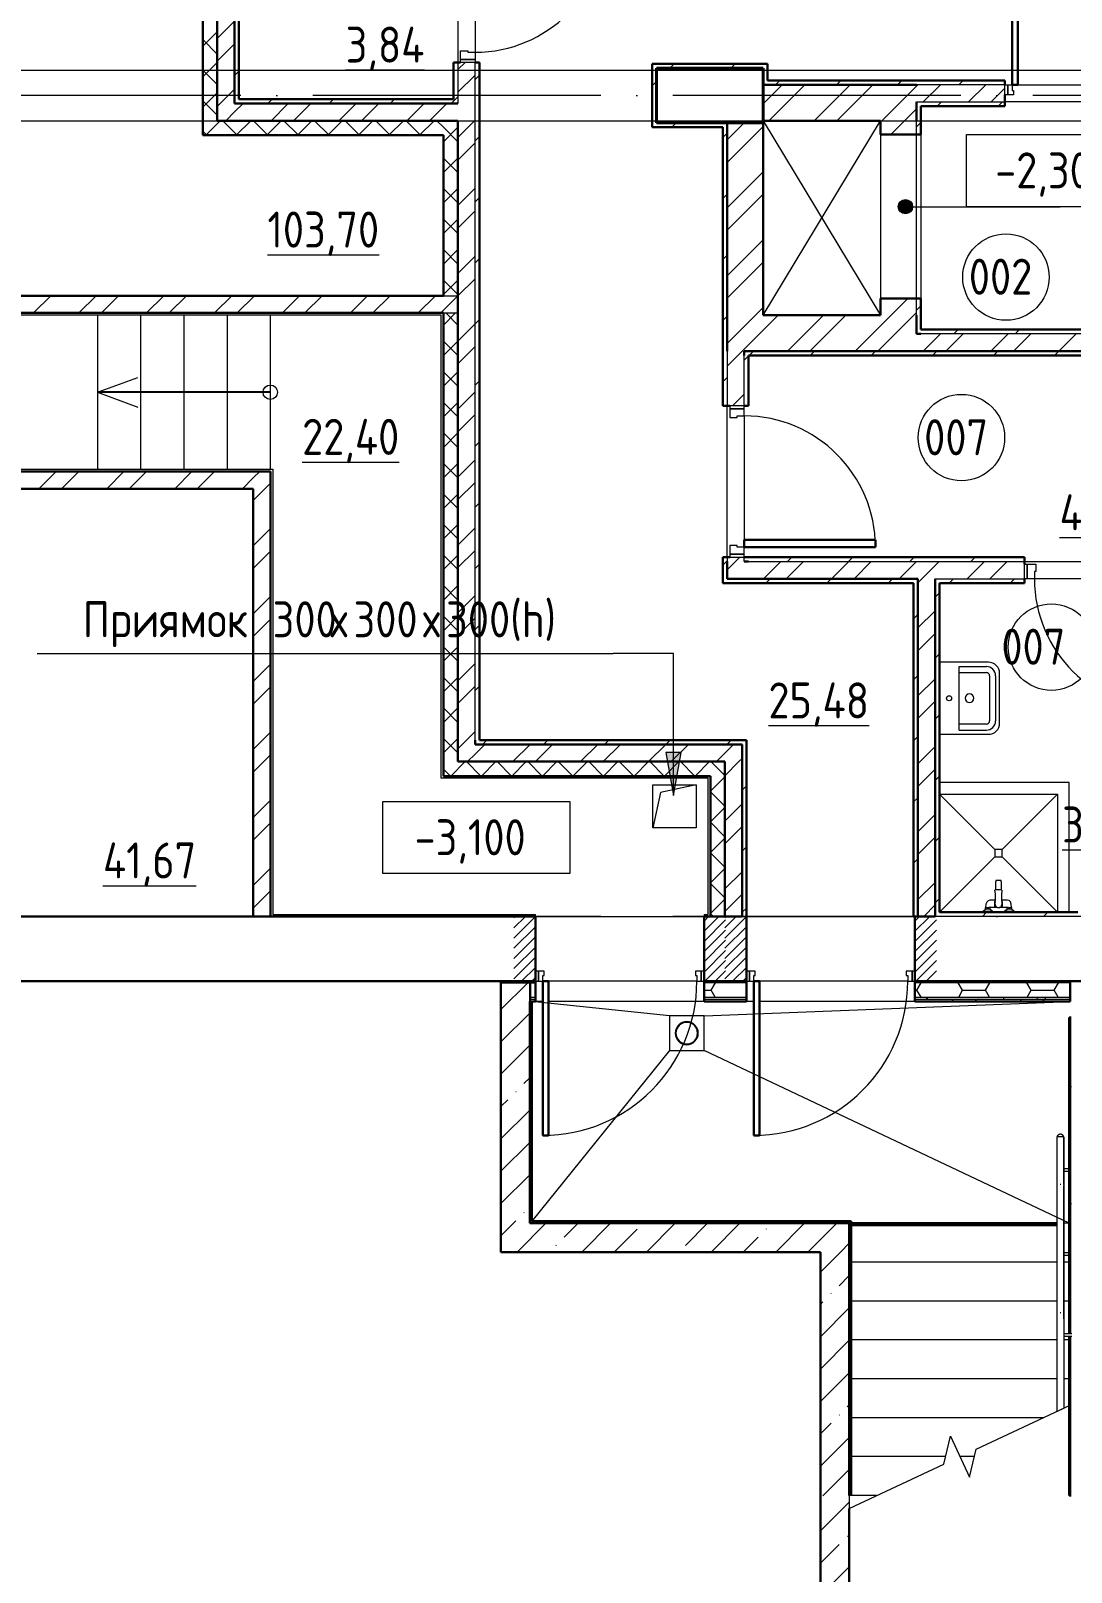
# Model space of a CAD drawing. Header units: millimetres. Extents: x -695119 to 412940, y -249585 to 622758.
# Drawn here: x -113608 to -106383, y 92235 to 102936 of the extents above; entities that cross this region are included whole.
import ezdxf

# ---------------------------------------------------------------- set-up
doc = ezdxf.new("R2010")
doc.units = ezdxf.units.MM
for name, pattern in [('ADSK_Линия сетки', [25, 20, -2.5, 0, -2.5]), ('ADSK_Сверху', [450, 300, -150]), ('ADSK_Штриховая_ш2 п1_5', [4.5, 3, -1.5]), ('Сверху', [3.96875, 2.38125, -1.5875])]:
    doc.linetypes.add(name, pattern=pattern)
for name, color, linetype, lineweight in [('Аннотация', 252, 'Continuous', 18), ('Двери', 8, 'Continuous', 9), ('Лестницы', 8, 'Continuous', 9), ('Линии', 7, 'Continuous', 9), ('Марки помещений', 8, 'Continuous', 20), ('Несущие колонны', 252, 'Continuous', 18), ('Обобщенные модели', 8, 'Continuous', 18), ('Ограждение', 8, 'Continuous', 9), ('Оси', 252, 'Continuous', 9), ('Отметки', 252, 'Continuous', 9), ('Перекрытие', 252, 'Continuous', 18), ('Сантехника', 252, 'Continuous', 18), ('Стены внутренние', 252, 'Continuous', 18), ('Стены наружные', 252, 'Continuous', 18), ('Стены штриховка', 7, 'Continuous', 9)]:
    doc.layers.add(name, color=color, linetype=linetype, lineweight=lineweight)
doc.layers.add('Узлы', color=7, linetype='Continuous')
doc.styles.add('GOST Common_2', font='', dxfattribs={"width": 0.9, "height": 250})
doc.styles.get('GOST Common_2').set_extended_font_data('GOST type B')

# ---------------------------------------------------------------- blocks, each defined once
blk = doc.blocks.new('подвал')
at = {"layer": 'Аннотация', "lineweight": 20, "true_color": 0x636466}
blk.add_hatch(color=251, dxfattribs=at).paths.add_polyline_path([(-183796, 15301), (-183743, 15601), (-183849, 15601)])
at = {"layer": 'Двери', "lineweight": 18, "true_color": 0x636466}
h = blk.add_hatch(dxfattribs=at)
h.set_pattern_fill('FP_1', color=251, angle=180, style=0, pattern_type=2)
h.set_pattern_definition([(225, (-184168.634, 14236.906), (35.3553, -35.3553), [])])
h.paths.add_polyline_path([(-183434, 14012), (-183434, 14462), (-183584, 14462), (-183584, 14012)])
h.paths.add_polyline_path([(-184904, 14012), (-184754, 14012), (-184754, 14462), (-184904, 14462)])
h = blk.add_hatch(dxfattribs=at)
h.set_pattern_fill('FP_1', color=251, angle=180, style=0, pattern_type=2)
h.set_pattern_definition([(225, (-182703.634, 14236.906), (35.3553, -35.3553), [])])
h.paths.add_polyline_path([(-181969, 14012), (-181969, 14462), (-182119, 14462), (-182119, 14012), (-181982, 14012)])
h.paths.add_polyline_path([(-183439, 14012), (-183289, 14012), (-183289, 14462), (-183439, 14462)])
at = {"layer": 'Отметки', "true_color": 0x636466}
h = blk.add_hatch(color=251, dxfattribs=at)
edge = h.paths.add_edge_path()
edge.add_arc((-182185, 19390), 50, 0, 360)
at = {"color": 251, "lineweight": 18, "true_color": 0x636466}
for p, q in [((-183939, 15077), (-183939, 15377)), ((-183939, 15377), (-183639, 15377)), ((-183885, 15322), (-183939, 15077)), ((-183639, 15377), (-183885, 15322)), ((-183639, 15377), (-183639, 15077)), ((-183639, 15077), (-183939, 15077))]:
    blk.add_line(p, q, dxfattribs=at)
at = {"layer": 'Аннотация', "color": 251, "lineweight": 20, "true_color": 0x636466}
for p, q in [((-181761, 19390), (-181761, 19890)), ((-181761, 19890), (-180461, 19890)), ((-180461, 19390), (-181761, 19390)), ((-187796, 18102), (-187515, 18205)), ((-187796, 18102), (-187515, 17999)), ((-188215, 16289), (-184215, 16289)), ((-183796, 16289), (-184215, 16289)), ((-183796, 15301), (-183796, 16289)), ((-183743, 15601), (-183849, 15601)), ((-183849, 15601), (-183796, 15301)), ((-183796, 15301), (-183743, 15601)), ((-185815, 14760), (-185815, 15260)), ((-185815, 15260), (-184515, 15260)), ((-184515, 15260), (-184515, 14760)), ((-184515, 14760), (-185815, 14760))]:
    blk.add_line(p, q, dxfattribs=at)
blk.add_circle((-186596, 18102), 50, dxfattribs=at)
at = {"layer": 'Двери', "color": 251, "lineweight": 30, "true_color": 0x636466}
for p, q in [((-181444, 20237), (-181444, 21307)), ((-181404, 21307), (-181404, 20237)), ((-181404, 20237), (-181444, 20237)), ((-183304, 17077), (-183304, 17027)), ((-182394, 17077), (-183304, 17077)), ((-183304, 17027), (-182394, 17027)), ((-182394, 17027), (-182394, 17077)), ((-184664, 14012), (-184704, 14012)), ((-184704, 14012), (-184704, 12942)), ((-184664, 12942), (-184664, 14012)), ((-183199, 14012), (-183239, 14012)), ((-183239, 14012), (-183239, 12942)), ((-183199, 12942), (-183199, 14012)), ((-184704, 12942), (-184664, 12942)), ((-183239, 12942), (-183199, 12942))]:
    blk.add_line(p, q, dxfattribs=at)
at = {"layer": 'Двери', "color": 251, "true_color": 0x636466}
for p, q in [((-185274, 20472), (-185224, 20472)), ((-185274, 20412), (-185274, 20472)), ((-185224, 20472), (-185224, 20462)), ((-185224, 20462), (-185174, 20462)), ((-185174, 20462), (-185174, 20412)), ((-185174, 20412), (-185274, 20412)), ((-185274, 20392), (-185274, 20412)), ((-185274, 20412), (-185174, 20412)), ((-185174, 20392), (-185274, 20392)), ((-185174, 20412), (-185174, 20392)), ((-181494, 20237), (-181474, 20237)), ((-181494, 20167), (-181494, 20237)), ((-181474, 20237), (-181444, 20237)), ((-181474, 20167), (-181474, 20237)), ((-181474, 20237), (-181474, 20167)), ((-181444, 20237), (-181444, 20197)), ((-181474, 20167), (-181494, 20167)), ((-181434, 20167), (-181474, 20167)), ((-181444, 20197), (-181434, 20197)), ((-181434, 20197), (-181434, 20167)), ((-183304, 18007), (-183404, 18007)), ((-183404, 18007), (-183404, 17987)), ((-183404, 17987), (-183404, 17927)), ((-183304, 17987), (-183404, 17987)), ((-183404, 17987), (-183304, 17987)), ((-183304, 17987), (-183304, 18007)), ((-183304, 17937), (-183304, 17987)), ((-183404, 17927), (-183354, 17927)), ((-183354, 17927), (-183354, 17937)), ((-183354, 17937), (-183304, 17937)), ((-183354, 17037), (-183404, 17037)), ((-183404, 17037), (-183404, 16977)), ((-183354, 17027), (-183354, 17037)), ((-183304, 17027), (-183354, 17027)), ((-183304, 16977), (-183304, 17027)), ((-183404, 16977), (-183304, 16977)), ((-183404, 16977), (-183404, 16957)), ((-183304, 16977), (-183404, 16977)), ((-183404, 16957), (-183304, 16957)), ((-183304, 16957), (-183304, 16977)), ((-181359, 16907), (-181339, 16907)), ((-181359, 16807), (-181359, 16907)), ((-181339, 16807), (-181359, 16807)), ((-181339, 16807), (-181339, 16907)), ((-181339, 16907), (-181279, 16907)), ((-181339, 16907), (-181339, 16807)), ((-181289, 16807), (-181339, 16807)), ((-181289, 16857), (-181289, 16807)), ((-181279, 16857), (-181289, 16857)), ((-181279, 16907), (-181279, 16857)), ((-184734, 14082), (-184754, 14082)), ((-184754, 14082), (-184754, 14012)), ((-184734, 14082), (-184734, 14012)), ((-184694, 14082), (-184734, 14082)), ((-184734, 14012), (-184734, 14082)), ((-184704, 14012), (-184704, 14052)), ((-184704, 14052), (-184694, 14052)), ((-184694, 14052), (-184694, 14082)), ((-183604, 14082), (-183644, 14082)), ((-183644, 14082), (-183644, 14052)), ((-183644, 14052), (-183634, 14052)), ((-183634, 14052), (-183634, 14012)), ((-183604, 14012), (-183604, 14082)), ((-183604, 14082), (-183604, 14012)), ((-183584, 14082), (-183604, 14082)), ((-183584, 14012), (-183584, 14082)), ((-183269, 14082), (-183289, 14082)), ((-183289, 14082), (-183289, 14012)), ((-183269, 14082), (-183269, 14012)), ((-183229, 14082), (-183269, 14082)), ((-183269, 14012), (-183269, 14082)), ((-183239, 14012), (-183239, 14052)), ((-183239, 14052), (-183229, 14052)), ((-183229, 14052), (-183229, 14082)), ((-182139, 14082), (-182179, 14082)), ((-182179, 14082), (-182179, 14052)), ((-182179, 14052), (-182169, 14052)), ((-182169, 14052), (-182169, 14012)), ((-182139, 14012), (-182139, 14082)), ((-182139, 14082), (-182139, 14012)), ((-182119, 14082), (-182139, 14082)), ((-182119, 14012), (-182119, 14082)), ((-184754, 14012), (-184734, 14012)), ((-184734, 14012), (-184704, 14012)), ((-183634, 14012), (-183604, 14012)), ((-183604, 14012), (-183584, 14012)), ((-183289, 14012), (-183269, 14012)), ((-183269, 14012), (-183239, 14012)), ((-182169, 14012), (-182139, 14012)), ((-182139, 14012), (-182119, 14012))]:
    blk.add_line(p, q, dxfattribs=at)
at = {"layer": 'Двери', "color": 251, "linetype": 'ADSK_Штриховая_ш2 п1_5', "true_color": 0x636466}
for p, q in [((-184754, 14462), (-184904, 14462)), ((-184754, 14012), (-184754, 14462)), ((-183434, 14462), (-183584, 14462)), ((-183584, 14462), (-183584, 14012)), ((-183289, 14462), (-183439, 14462)), ((-183289, 14012), (-183289, 14462)), ((-181969, 14462), (-182119, 14462)), ((-182119, 14462), (-182119, 14012)), ((-184904, 14012), (-184754, 14012)), ((-183584, 14012), (-183434, 14012)), ((-183439, 14012), (-183289, 14012)), ((-182119, 14012), (-181969, 14012))]:
    blk.add_line(p, q, dxfattribs=at)
at = {"layer": 'Двери', "color": 251, "true_color": 0x636466}
for centre, radius, start, end in [((-185174, 21372), 910, 270, 0), ((-181444, 20237), 1070, 0, 90), ((-183304, 17027), 910, 0, 90), ((-180379, 16807), 910, 180, 270), ((-184704, 14012), 1070, 270, 0), ((-183239, 14012), 1070, 270, 0)]:
    blk.add_arc(centre, radius, start, end, dxfattribs=at)
at = {"layer": 'Лестницы', "color": 251, "true_color": 0x636466}
for p, q in [((-187794, 17567), (-187794, 18637)), ((-187494, 17567), (-187494, 18637)), ((-187494, 17567), (-187494, 18637)), ((-187194, 17567), (-187194, 18637)), ((-187194, 17567), (-187194, 18637)), ((-186894, 17567), (-186894, 18637)), ((-186894, 17567), (-186894, 18637)), ((-186594, 17567), (-186594, 18637)), ((-186594, 17567), (-186594, 18637)), ((-181134, 12332), (-181137, 12332)), ((-181134, 12332), (-181137, 12332)), ((-181049, 12332), (-181084, 12332)), ((-181049, 12332), (-181084, 12332)), ((-181134, 12062), (-182561, 12062)), ((-181134, 12062), (-182561, 12062)), ((-181049, 12062), (-181084, 12062)), ((-181049, 12062), (-181084, 12062)), ((-181134, 11792), (-182561, 11792)), ((-181134, 11792), (-182561, 11792)), ((-181049, 11792), (-181084, 11792)), ((-181049, 11792), (-181084, 11792)), ((-181134, 11522), (-182561, 11522)), ((-181134, 11522), (-182561, 11522)), ((-181049, 11522), (-181084, 11522)), ((-181049, 11522), (-181084, 11522)), ((-181134, 11252), (-182561, 11252)), ((-181134, 11252), (-182561, 11252)), ((-181049, 11252), (-181084, 11252)), ((-181049, 11252), (-181084, 11252)), ((-181693, 10765), (-181036, 11071)), ((-181227, 10982), (-182561, 10982)), ((-181227, 10982), (-182561, 10982)), ((-181919, 10659), (-181872, 10854)), ((-181872, 10854), (-181740, 10570)), ((-181906, 10712), (-182561, 10712)), ((-181906, 10712), (-182561, 10712)), ((-181705, 10712), (-181806, 10712)), ((-181705, 10712), (-181806, 10712)), ((-181740, 10570), (-181693, 10765)), ((-182576, 10353), (-181919, 10659)), ((-182576, 10442), (-182576, 10353)), ((-182385, 10442), (-182576, 10442)), ((-182385, 10442), (-182576, 10442))]:
    blk.add_line(p, q, dxfattribs=at)
at = {"layer": 'Линии', "color": 251, "linetype": 'ADSK_Сверху', "ltscale": 100, "true_color": 0x636466}
for p, q in [((-200744, 20337), (-180279, 20337)), ((-200744, 19987), (-180279, 19987)), ((-183824, 13772), (-184779, 13872)), ((-183584, 13772), (-181041, 13872)), ((-183824, 13532), (-184779, 12347)), ((-181049, 12332), (-183584, 13532))]:
    blk.add_line(p, q, dxfattribs=at)
at = {"layer": 'Линии', "color": 251, "lineweight": 18, "ltscale": 100, "true_color": 0x636466}
for p, q in [((-183174, 19987), (-182359, 18637)), ((-183174, 18637), (-182359, 19987)), ((-182359, 19987), (-182359, 18637))]:
    blk.add_line(p, q, dxfattribs=at)
at = {"layer": 'Марки помещений', "color": 251, "true_color": 0x636466}
for centre in [(-181487, 18901), (-181796, 17787), (-181171, 16332)]:
    blk.add_circle(centre, 300, dxfattribs=at)
at = {"layer": 'Несущие колонны', "color": 251, "lineweight": 40, "true_color": 0x636466}
for p, q in [((-183914, 20352), (-183174, 20352)), ((-183914, 19972), (-183914, 20352)), ((-183174, 20352), (-183914, 20352)), ((-183914, 20352), (-183914, 19972)), ((-183174, 20352), (-183174, 19972)), ((-183174, 20237), (-183174, 20352)), ((-183174, 19972), (-183914, 19972)), ((-183914, 19972), (-183424, 19972)), ((-183174, 19972), (-183174, 19987))]:
    blk.add_line(p, q, dxfattribs=at)
at = {"layer": 'Несущие колонны', "color": 251, "true_color": 0x636466}
for p, q in [((-183174, 19987), (-183174, 20237)), ((-183424, 19972), (-183174, 19972))]:
    blk.add_line(p, q, dxfattribs=at)
at = {"layer": 'Обобщенные модели', "color": 251, "true_color": 0x636466}
for p, q in [((-181609, 16227), (-181949, 16227)), ((-181811, 16197), (-181623, 16197)), ((-181811, 15756), (-181811, 16197)), ((-181811, 16156), (-181623, 16156)), ((-181601, 16134), (-181601, 15820)), ((-181560, 16134), (-181560, 15820)), ((-181531, 15977), (-181531, 16149)), ((-181531, 15805), (-181531, 15977)), ((-181623, 15798), (-181811, 15798)), ((-181811, 15756), (-181623, 15756)), ((-181949, 15727), (-181609, 15727)), ((-181049, 15392), (-181949, 15392)), ((-181949, 15312), (-181129, 15312)), ((-181564, 14927), (-181949, 15312)), ((-181129, 15312), (-181514, 14927)), ((-181129, 15312), (-181129, 14492)), ((-181049, 14492), (-181049, 15392)), ((-181949, 14492), (-181564, 14877)), ((-181564, 14927), (-181564, 14877)), ((-181514, 14927), (-181564, 14927)), ((-181564, 14877), (-181514, 14877)), ((-181514, 14877), (-181514, 14927)), ((-181129, 14492), (-181514, 14877))]:
    blk.add_line(p, q, dxfattribs=at)
blk.add_circle((-181882, 15977), 17.5, dxfattribs=at)
for centre, radius, start, end in [((-181623, 16134), 63.6, 0, 90), ((-181609, 16149), 78, 0, 90), ((-181623, 16134), 22.3, 0, 90), ((-181740, 15977), 30, 90, 270), ((-181740, 15977), 30, 270, 90), ((-181623, 15820), 63.6, 270, 0), ((-181623, 15820), 22.3, 270, 0), ((-181609, 15805), 78, 270, 0)]:
    blk.add_arc(centre, radius, start, end, dxfattribs=at)
at = {"layer": 'Обобщенные модели', "color": 251, "lineweight": 9, "true_color": 0x636466}
for centre, radius, start, end in [((-181539, 14461), 186, 82.463, 97.8489), ((-181836, 14596), 277, 350.0387, 10.2731), ((-181242, 14598), 277, 170.0387, 190.2731), ((-181539, 14549), 24.9, 180.1559, 0.1559)]:
    blk.add_arc(centre, radius, start, end, dxfattribs=at)
for points in [[(-181564, 14549), (-181564, 14547), (-181564, 14545), (-181563, 14543)], [(-181515, 14543), (-181514, 14545), (-181514, 14547), (-181514, 14549)]]:
    blk.add_open_spline(points, degree=3, dxfattribs=at)
for points, knots in [([(-181563, 14541), (-181562, 14540), (-181562, 14540), (-181562, 14539), (-181561, 14538), (-181561, 14537)], [0.19772091, 0.19772091, 0.19772091, 0.19772091, 0.21428571, 0.25, 0.28571429, 0.28571429, 0.28571429, 0.28571429]), ([(-181560, 14535), (-181559, 14534), (-181559, 14534), (-181559, 14533), (-181558, 14533)], [0.36280917, 0.36280917, 0.36280917, 0.36280917, 0.39285714, 0.4175864, 0.4175864, 0.4175864, 0.4175864]), ([(-181556, 14530), (-181556, 14530), (-181555, 14530), (-181555, 14529), (-181554, 14529), (-181553, 14528), (-181553, 14528), (-181553, 14528)], [0.5266216, 0.5266216, 0.5266216, 0.5266216, 0.5357143, 0.5714286, 0.5892857, 0.6071429, 0.634202, 0.634202, 0.634202, 0.634202]), ([(-181550, 14526), (-181550, 14526), (-181549, 14526), (-181548, 14526), (-181548, 14525), (-181547, 14525), (-181547, 14525)], [0.71428571, 0.71428571, 0.71428571, 0.71428571, 0.73214286, 0.75, 0.78571429, 0.8032683, 0.8032683, 0.8032683, 0.8032683]), ([(-181545, 14524), (-181544, 14524), (-181543, 14524), (-181541, 14524), (-181540, 14524), (-181539, 14524)], [0.8571429, 0.8571429, 0.8571429, 0.8571429, 0.8928571, 0.9285714, 1, 1, 1, 1]), ([(-181539, 14524), (-181538, 14524), (-181536, 14524), (-181534, 14524), (-181534, 14524), (-181533, 14524)], [0, 0, 0, 0, 0.0714286, 0.1071429, 0.1428571, 0.1428571, 0.1428571, 0.1428571]), ([(-181531, 14525), (-181531, 14525), (-181530, 14525), (-181529, 14526), (-181528, 14526), (-181528, 14526), (-181528, 14526)], [0.1967317, 0.1967317, 0.1967317, 0.1967317, 0.21428571, 0.25, 0.26785714, 0.28571429, 0.28571429, 0.28571429, 0.28571429]), ([(-181525, 14528), (-181525, 14528), (-181525, 14528), (-181524, 14529), (-181523, 14529), (-181523, 14530), (-181522, 14530), (-181522, 14530), (-181522, 14530)], [0.365798, 0.365798, 0.365798, 0.365798, 0.3928571, 0.4107143, 0.4285714, 0.4464286, 0.4642857, 0.4733784, 0.4733784, 0.4733784, 0.4733784]), ([(-181520, 14533), (-181519, 14533), (-181519, 14534), (-181518, 14535), (-181518, 14535)], [0.57142857, 0.57142857, 0.57142857, 0.57142857, 0.60714286, 0.63719083, 0.63719083, 0.63719083, 0.63719083]), ([(-181517, 14537), (-181516, 14538), (-181516, 14539), (-181516, 14540), (-181515, 14540), (-181515, 14541)], [0.71428571, 0.71428571, 0.71428571, 0.71428571, 0.75, 0.78571429, 0.80227909, 0.80227909, 0.80227909, 0.80227909])]:
    blk.add_open_spline(points, degree=3, knots=knots, dxfattribs=at)
at = {"layer": 'Ограждение', "color": 251, "true_color": 0x636466}
for p, q in [((-181134, 12932), (-181134, 12601)), ((-181084, 12932), (-181134, 12932)), ((-181134, 12932), (-181134, 12602)), ((-181107, 12932), (-181111, 12932)), ((-181084, 12601), (-181084, 12932)), ((-181084, 12932), (-181084, 12602)), ((-181049, 12709), (-181084, 12709)), ((-181084, 12694), (-181049, 12694)), ((-181134, 12602), (-181134, 11025)), ((-181134, 12594), (-181134, 11669)), ((-181084, 12602), (-181084, 11049)), ((-181084, 11669), (-181084, 12594)), ((-181049, 12126), (-181084, 12126)), ((-181084, 12111), (-181049, 12111)), ((-181106, 11711), (-181111, 11711)), ((-181029, 11564), (-181084, 11564)), ((-181084, 11549), (-181029, 11549)), ((-181134, 11025), (-181084, 11049))]:
    blk.add_line(p, q, dxfattribs=at)
at = {"layer": 'Ограждение', "color": 251, "true_color": 0x636466, "flags": 128}
for points in [[(-181129, 12932), (-181129, 12933), (-181129, 12934), (-181129, 12934), (-181129, 12935), (-181128, 12936), (-181128, 12937), (-181128, 12937), (-181128, 12938), (-181128, 12939), (-181127, 12940), (-181127, 12940), (-181127, 12941), (-181126, 12942), (-181126, 12943), (-181125, 12943), (-181125, 12944), (-181124, 12944), (-181124, 12945), (-181123, 12946), (-181123, 12946), (-181122, 12947), (-181122, 12947), (-181121, 12948), (-181120, 12948), (-181120, 12949), (-181119, 12949), (-181118, 12950), (-181118, 12950), (-181117, 12950), (-181116, 12951), (-181115, 12951), (-181115, 12951), (-181114, 12951), (-181113, 12951), (-181112, 12952), (-181111, 12952), (-181111, 12952), (-181110, 12952), (-181109, 12952), (-181109, 12952)], [(-181109, 12952), (-181108, 12952), (-181107, 12952), (-181106, 12952), (-181106, 12952), (-181105, 12952), (-181104, 12951), (-181103, 12951), (-181103, 12951), (-181102, 12951), (-181101, 12950), (-181100, 12950), (-181100, 12950), (-181099, 12949), (-181098, 12949), (-181098, 12948), (-181097, 12948), (-181096, 12947), (-181096, 12947), (-181095, 12946), (-181095, 12946), (-181094, 12945), (-181093, 12945), (-181093, 12944), (-181092, 12943), (-181092, 12943), (-181092, 12942), (-181091, 12941), (-181091, 12941), (-181091, 12940), (-181090, 12939), (-181090, 12938), (-181090, 12938), (-181090, 12937), (-181089, 12936), (-181089, 12935), (-181089, 12935), (-181089, 12934), (-181089, 12933), (-181089, 12932), (-181089, 12932)]]:
    blk.add_lwpolyline(points, dxfattribs=at)
at = {"layer": 'Ограждение', "color": 251, "true_color": 0x636466}
blk.add_open_spline([(-181107, 12602), (-181108, 12602), (-181109, 12602), (-181110, 12602), (-181111, 12602)], degree=3, dxfattribs=at)
at = {"layer": 'Оси', "color": 251, "linetype": 'ADSK_Линия сетки', "ltscale": 100, "true_color": 0x636466}
for p, q in [((-174301, 20162), (-244444, 20162)), ((-174301, 14462), (-244444, 14462))]:
    blk.add_line(p, q, dxfattribs=at)
at = {"layer": 'Отметки', "color": 251, "lineweight": 20, "true_color": 0x636466}
blk.add_line((-182185, 19390), (-181111, 19390), dxfattribs=at)
at = {"layer": 'Отметки', "color": 251, "true_color": 0x636466}
blk.add_circle((-182185, 19390), 50, dxfattribs=at)
at = {"layer": 'Перекрытие', "color": 251, "true_color": 0x636466}
for p, q in [((-185294, 21442), (-185294, 20392)), ((-185174, 21322), (-185174, 20462)), ((-187794, 17567), (-187794, 18637)), ((-183304, 17937), (-183304, 17077)), ((-181359, 16927), (-180309, 16927)), ((-180429, 16807), (-181289, 16807)), ((-184754, 14462), (-183584, 14462)), ((-183289, 14462), (-182129, 14462)), ((-183824, 13772), (-183824, 13532)), ((-183584, 13772), (-183824, 13772)), ((-183584, 13532), (-183584, 13772)), ((-183824, 13532), (-183584, 13532))]:
    blk.add_line(p, q, dxfattribs=at)
at = {"layer": 'Сантехника', "color": 251, "true_color": 0x636466}
for p, q in [((-181520, 14712), (-181557, 14712)), ((-181557, 14712), (-181557, 14705)), ((-181557, 14646), (-181557, 14705)), ((-181520, 14705), (-181520, 14712)), ((-181520, 14705), (-181520, 14646)), ((-181562, 14575), (-181598, 14575)), ((-181565, 14533), (-181565, 14567)), ((-181565, 14567), (-181563, 14556)), ((-181479, 14576), (-181516, 14575)), ((-181513, 14567), (-181514, 14553)), ((-181513, 14567), (-181513, 14533)), ((-181625, 14512), (-181646, 14498)), ((-181646, 14498), (-181646, 14492)), ((-181646, 14498), (-181581, 14498)), ((-181628, 14512), (-181628, 14525)), ((-181621, 14525), (-181628, 14525)), ((-181613, 14512), (-181628, 14512)), ((-181621, 14525), (-181613, 14525)), ((-181613, 14525), (-181606, 14525)), ((-181613, 14525), (-181613, 14512)), ((-181598, 14512), (-181613, 14512)), ((-181581, 14492), (-181613, 14492)), ((-181556, 14525), (-181606, 14525)), ((-181581, 14498), (-181601, 14512)), ((-181598, 14525), (-181598, 14512)), ((-181581, 14492), (-181581, 14498)), ((-181563, 14543), (-181565, 14533)), ((-181556, 14525), (-181556, 14529)), ((-181547, 14525), (-181556, 14525)), ((-181519, 14525), (-181531, 14525)), ((-181519, 14530), (-181519, 14525)), ((-181471, 14525), (-181519, 14525)), ((-181513, 14533), (-181514, 14545)), ((-181475, 14512), (-181496, 14499)), ((-181496, 14499), (-181496, 14492)), ((-181496, 14499), (-181431, 14499)), ((-181431, 14492), (-181496, 14492)), ((-181478, 14512), (-181478, 14525)), ((-181463, 14512), (-181478, 14512)), ((-181471, 14525), (-181463, 14525)), ((-181463, 14525), (-181456, 14525)), ((-181463, 14512), (-181463, 14525)), ((-181448, 14512), (-181463, 14512)), ((-181448, 14525), (-181456, 14525)), ((-181431, 14499), (-181451, 14512)), ((-181448, 14525), (-181448, 14512)), ((-181431, 14492), (-181431, 14499)), ((-183584, 13772), (-183824, 13772)), ((-183824, 13772), (-183824, 13532)), ((-183584, 13532), (-183584, 13772)), ((-183824, 13532), (-183584, 13532))]:
    blk.add_line(p, q, dxfattribs=at)
for radius, start, end in [(80, 90, 270), (75, 90, 270), (75, 109.9712, 115.0288), (80, 270, 90), (75, 270, 90), (75, 64.9712, 70.0288), (75, 154.9712, 160.0288), (75, 199.9712, 205.0288), (75, 19.9712, 25.0288), (75, 334.9712, 340.0288), (75, 244.9712, 250.0288), (75, 289.9712, 295.0288)]:
    blk.add_arc((-183704, 13652), radius, start, end, dxfattribs=at)
for points in [[(-181598, 14575), (-181618, 14575), (-181628, 14558), (-181628, 14525)], [(-181565, 14567), (-181564, 14567), (-181563, 14568), (-181562, 14568)], [(-181516, 14569), (-181515, 14568), (-181514, 14568), (-181513, 14567)], [(-181448, 14525), (-181448, 14559), (-181459, 14576), (-181479, 14576)], [(-181556, 14528), (-181558, 14529), (-181561, 14530), (-181564, 14532), (-181565, 14533)], [(-181553, 14528), (-181554, 14528), (-181555, 14529), (-181556, 14529)], [(-181519, 14530), (-181521, 14529), (-181524, 14528), (-181526, 14527)], [(-181513, 14533), (-181514, 14532), (-181516, 14531), (-181518, 14530), (-181519, 14529)]]:
    blk.add_open_spline(points, degree=3, dxfattribs=at)
at = {"layer": 'Стены внутренние', "color": 251, "lineweight": 30, "true_color": 0x636466}
for p, q in [((-187064, 22962), (-187064, 19887)), ((-187064, 19887), (-185394, 19887)), ((-185394, 19887), (-185394, 18772)), ((-185394, 18652), (-185394, 15437)), ((-185394, 15437), (-183539, 15437)), ((-183539, 15437), (-183539, 14462)), ((-183539, 14462), (-183439, 14462))]:
    blk.add_line(p, q, dxfattribs=at)
at = {"layer": 'Стены внутренние', "color": 251, "linetype": 'Continuous', "lineweight": 9, "true_color": 0x636466}
for p, q in [((-187064, 20504), (-186964, 20604)), ((-186964, 20450), (-187064, 20550)), ((-187064, 20292), (-186964, 20392)), ((-186964, 20238), (-187064, 20338)), ((-187064, 20080), (-186964, 20180)), ((-186964, 20026), (-187064, 20126)), ((-187037, 19887), (-187064, 19914)), ((-187044, 19887), (-186944, 19987)), ((-186825, 19887), (-186925, 19987)), ((-186832, 19887), (-186732, 19987)), ((-186613, 19887), (-186713, 19987)), ((-186620, 19887), (-186520, 19987)), ((-186401, 19887), (-186501, 19987)), ((-186408, 19887), (-186308, 19987)), ((-186188, 19887), (-186288, 19987)), ((-186196, 19887), (-186096, 19987)), ((-185976, 19887), (-186076, 19987)), ((-185984, 19887), (-185884, 19987)), ((-185764, 19887), (-185864, 19987)), ((-185772, 19887), (-185672, 19987)), ((-185552, 19887), (-185652, 19987)), ((-185559, 19887), (-185459, 19987)), ((-185394, 19941), (-185440, 19987)), ((-185394, 19841), (-185294, 19941)), ((-185294, 19841), (-185394, 19941)), ((-185394, 19628), (-185294, 19728)), ((-185294, 19628), (-185394, 19728)), ((-185394, 19416), (-185294, 19516)), ((-185294, 19416), (-185394, 19516)), ((-185394, 19204), (-185294, 19304)), ((-185294, 19204), (-185394, 19304)), ((-185394, 18992), (-185294, 19092)), ((-185294, 18992), (-185394, 19092)), ((-185394, 18780), (-185294, 18880)), ((-185294, 18780), (-185394, 18880)), ((-185394, 18568), (-185310, 18652)), ((-185294, 18568), (-185378, 18652)), ((-185394, 18356), (-185294, 18456)), ((-185294, 18356), (-185394, 18456)), ((-185394, 18144), (-185294, 18244)), ((-185294, 18144), (-185394, 18244)), ((-185394, 17931), (-185294, 18031)), ((-185294, 17931), (-185394, 18031)), ((-185394, 17719), (-185294, 17819)), ((-185294, 17719), (-185394, 17819)), ((-185394, 17507), (-185294, 17607)), ((-185294, 17507), (-185394, 17607)), ((-185394, 17295), (-185294, 17395)), ((-185294, 17295), (-185394, 17395)), ((-185394, 17083), (-185294, 17183)), ((-185294, 17083), (-185394, 17183)), ((-185394, 16871), (-185294, 16971)), ((-185294, 16871), (-185394, 16971)), ((-185394, 16659), (-185294, 16759)), ((-185294, 16659), (-185394, 16759)), ((-185394, 16446), (-185294, 16546)), ((-185294, 16446), (-185394, 16546)), ((-185394, 16234), (-185294, 16334)), ((-185294, 16234), (-185394, 16334)), ((-185394, 16022), (-185294, 16122)), ((-185294, 16022), (-185394, 16122)), ((-185394, 15810), (-185294, 15910)), ((-185294, 15810), (-185394, 15910)), ((-185394, 15598), (-185294, 15698)), ((-185294, 15598), (-185394, 15698)), ((-185343, 15437), (-185243, 15537)), ((-185133, 15437), (-185233, 15537)), ((-185130, 15437), (-185030, 15537)), ((-184920, 15437), (-185020, 15537)), ((-184918, 15437), (-184818, 15537)), ((-184708, 15437), (-184808, 15537)), ((-184706, 15437), (-184606, 15537)), ((-184496, 15437), (-184596, 15537)), ((-184494, 15437), (-184394, 15537)), ((-184284, 15437), (-184384, 15537)), ((-184282, 15437), (-184182, 15537)), ((-184072, 15437), (-184172, 15537)), ((-184070, 15437), (-183970, 15537)), ((-183860, 15437), (-183960, 15537)), ((-183858, 15437), (-183758, 15537)), ((-183648, 15437), (-183748, 15537)), ((-183645, 15437), (-183545, 15537)), ((-183439, 15440), (-183536, 15537)), ((-185345, 15437), (-185394, 15486)), ((-183539, 15332), (-183439, 15432)), ((-183439, 15228), (-183539, 15328)), ((-183539, 15119), (-183439, 15219)), ((-183439, 15016), (-183539, 15116)), ((-183539, 14907), (-183439, 15007)), ((-183439, 14804), (-183539, 14904)), ((-183539, 14695), (-183439, 14795)), ((-183439, 14591), (-183539, 14691)), ((-183539, 14483), (-183439, 14583)), ((-183521, 14462), (-183539, 14479))]:
    blk.add_line(p, q, dxfattribs=at)
at = {"layer": 'Стены наружные', "color": 251, "lineweight": 30, "true_color": 0x636466}
for p, q in [((-186964, 22862), (-186964, 19987)), ((-186844, 20107), (-186844, 22742)), ((-186814, 20137), (-186814, 22712)), ((-185324, 20392), (-185324, 20137)), ((-185274, 20392), (-185324, 20392)), ((-185144, 20392), (-185174, 20392)), ((-185144, 15687), (-185144, 20392)), ((-183144, 20382), (-183944, 20382)), ((-183944, 20382), (-183944, 19942)), ((-183914, 20352), (-183174, 20352)), ((-183914, 19972), (-183914, 20352)), ((-183174, 20352), (-183174, 20237)), ((-183144, 20267), (-183144, 20382)), ((-182109, 20237), (-183174, 20237)), ((-181494, 20267), (-183144, 20267)), ((-181494, 20237), (-181494, 20267)), ((-185324, 20137), (-186814, 20137)), ((-181494, 20087), (-181494, 20167)), ((-185294, 20107), (-186844, 20107)), ((-182109, 19987), (-182109, 20117)), ((-182079, 20087), (-181494, 20087)), ((-182079, 19892), (-182079, 20087)), ((-186964, 19987), (-185294, 19987)), ((-185294, 19987), (-185294, 15537)), ((-183944, 19942), (-183454, 19942)), ((-183424, 19972), (-183914, 19972)), ((-183454, 19942), (-183454, 18007)), ((-183424, 19972), (-183424, 18387)), ((-183174, 19987), (-182359, 19987)), ((-183174, 18637), (-183174, 19972)), ((-182359, 19987), (-182359, 19892)), ((-182109, 19892), (-182079, 19892)), ((-185394, 18772), (-190184, 18772)), ((-182359, 18752), (-182359, 18637)), ((-182079, 18752), (-182109, 18752)), ((-182079, 18537), (-182079, 18752)), ((-190184, 18652), (-185394, 18652)), ((-182359, 18637), (-183174, 18637)), ((-182109, 18507), (-182109, 18637)), ((-180309, 18537), (-182079, 18537)), ((-182079, 18507), (-182109, 18507)), ((-183304, 18387), (-180279, 18387)), ((-183304, 18357), (-183304, 18387)), ((-183274, 18357), (-180309, 18357)), ((-183274, 18007), (-183274, 18357)), ((-183454, 18007), (-183404, 18007)), ((-183304, 18007), (-183274, 18007)), ((-186594, 17552), (-189114, 17552)), ((-186594, 14462), (-186594, 17552)), ((-189114, 17432), (-186714, 17432)), ((-186714, 17432), (-186714, 14462)), ((-183454, 16957), (-183454, 16777)), ((-183404, 16957), (-183454, 16957)), ((-183424, 16927), (-183424, 16807)), ((-181359, 16957), (-183304, 16957)), ((-183304, 16927), (-183274, 16927)), ((-181359, 16907), (-181359, 16957)), ((-183424, 16807), (-182099, 16807)), ((-182099, 16807), (-182099, 14462)), ((-181979, 14462), (-181979, 16807)), ((-181359, 16777), (-181359, 16807)), ((-183454, 16777), (-182129, 16777)), ((-182129, 16777), (-182129, 14462)), ((-181949, 16777), (-181359, 16777)), ((-181949, 14492), (-181949, 16777)), ((-185174, 15657), (-185174, 15687)), ((-183319, 15657), (-185174, 15657)), ((-183289, 15687), (-185144, 15687)), ((-183319, 14462), (-183319, 15657)), ((-183289, 13872), (-183289, 15687)), ((-185294, 15537), (-183439, 15537)), ((-183439, 15537), (-183439, 14462)), ((-184754, 14462), (-200744, 14462)), ((-184754, 13872), (-184754, 14462)), ((-183539, 14462), (-183584, 14462)), ((-183584, 14462), (-183584, 13872)), ((-183319, 14462), (-183439, 14462)), ((-182129, 14462), (-181979, 14462)), ((-182119, 14462), (-182119, 13872)), ((-180989, 14492), (-181949, 14492)), ((-184754, 14012), (-200684, 14012)), ((-184995, 14012), (-184995, 13872)), ((-183584, 14012), (-183289, 14012)), ((-176834, 14012), (-182119, 14012)), ((-181041, 13872), (-181041, 14002)), ((-181041, 14002), (-181040, 14002)), ((-181040, 14002), (-181040, 14012)), ((-184995, 13872), (-184994, 13872)), ((-184994, 13872), (-184994, 12132)), ((-184794, 12332), (-184794, 13872)), ((-184779, 13872), (-184754, 13872)), ((-184779, 12347), (-184779, 13872)), ((-183584, 13872), (-183289, 13872)), ((-182119, 13872), (-181041, 13872)), ((-181034, 13760), (-181049, 13760)), ((-181049, 13760), (-181049, 11564)), ((-184794, 12332), (-181137, 12332)), ((-182561, 12347), (-184779, 12347)), ((-182576, 10442), (-182576, 12332)), ((-182576, 12319), (-181137, 12319)), ((-182561, 10442), (-182561, 12347)), ((-181137, 12319), (-181137, 12332)), ((-184994, 12132), (-182776, 12132)), ((-182776, 12132), (-182776, 9210)), ((-181049, 11549), (-181049, 10442)), ((-181049, 10442), (-181034, 10442)), ((-182576, 9210), (-182576, 10353))]:
    blk.add_line(p, q, dxfattribs=at)
at = {"layer": 'Стены наружные', "color": 251, "linetype": 'Continuous', "lineweight": 9, "true_color": 0x636466}
for p, q in [((-186964, 20557), (-186844, 20677)), ((-186964, 20400), (-186844, 20520)), ((-185294, 20342), (-185243, 20392)), ((-183822, 20352), (-183792, 20382)), ((-183397, 20352), (-183367, 20382)), ((-186844, 20300), (-186814, 20330)), ((-185294, 20184), (-185174, 20304)), ((-185174, 20273), (-185144, 20303)), ((-183944, 20230), (-183914, 20260)), ((-183174, 20104), (-183041, 20237)), ((-183134, 19987), (-182884, 20237)), ((-183088, 20237), (-183058, 20267)), ((-182819, 19987), (-182569, 20237)), ((-182664, 20237), (-182634, 20267)), ((-182662, 19987), (-182412, 20237)), ((-182348, 19987), (-182109, 20226)), ((-182240, 20237), (-182210, 20267)), ((-182109, 20226), (-182098, 20237)), ((-182061, 20117), (-181941, 20237)), ((-181815, 20237), (-181785, 20267)), ((-181747, 20117), (-181627, 20237)), ((-186964, 20086), (-186844, 20206)), ((-186612, 20107), (-186582, 20137)), ((-186188, 20107), (-186158, 20137)), ((-185764, 20107), (-185734, 20137)), ((-185339, 20107), (-185324, 20123)), ((-185324, 20123), (-185294, 20153)), ((-181589, 20117), (-181494, 20213)), ((-186905, 19987), (-186844, 20049)), ((-186844, 20049), (-186785, 20107)), ((-186591, 19987), (-186471, 20107)), ((-186434, 19987), (-186314, 20107)), ((-186120, 19987), (-186000, 20107)), ((-185963, 19987), (-185843, 20107)), ((-185648, 19987), (-185528, 20107)), ((-185491, 19987), (-185371, 20107)), ((-182191, 19987), (-182109, 20069)), ((-181965, 20087), (-181935, 20117)), ((-181541, 20087), (-181511, 20117)), ((-185294, 19870), (-185174, 19990)), ((-183807, 19942), (-183777, 19972)), ((-183424, 19854), (-183306, 19972)), ((-183424, 19697), (-183174, 19947)), ((-182359, 19976), (-182348, 19987)), ((-182286, 19892), (-182191, 19987)), ((-182109, 19944), (-182079, 19974)), ((-185294, 19713), (-185174, 19833)), ((-185174, 19848), (-185144, 19878)), ((-183454, 19871), (-183424, 19901)), ((-183424, 19383), (-183174, 19633)), ((-185294, 19399), (-185174, 19519)), ((-183454, 19447), (-183424, 19477)), ((-185174, 19424), (-185144, 19454)), ((-183424, 19226), (-183174, 19476)), ((-185294, 19241), (-185174, 19361)), ((-183424, 18911), (-183174, 19161)), ((-183454, 19023), (-183424, 19053)), ((-185294, 18927), (-185174, 19047)), ((-185174, 19000), (-185144, 19030)), ((-183424, 18754), (-183174, 19004)), ((-185294, 18770), (-185174, 18890)), ((-188240, 18652), (-188120, 18772)), ((-187926, 18652), (-187806, 18772)), ((-187769, 18652), (-187649, 18772)), ((-187455, 18652), (-187335, 18772)), ((-187298, 18652), (-187178, 18772)), ((-186983, 18652), (-186863, 18772)), ((-186826, 18652), (-186706, 18772)), ((-186512, 18652), (-186392, 18772)), ((-186355, 18652), (-186235, 18772)), ((-186040, 18652), (-185920, 18772)), ((-185883, 18652), (-185763, 18772)), ((-185569, 18652), (-185449, 18772)), ((-185412, 18652), (-185294, 18770)), ((-182284, 18637), (-182169, 18752)), ((-183454, 18599), (-183424, 18629)), ((-183424, 18440), (-183227, 18637)), ((-183319, 18387), (-183069, 18637)), ((-183227, 18637), (-183174, 18690)), ((-183005, 18387), (-182755, 18637)), ((-182848, 18387), (-182598, 18637)), ((-182534, 18387), (-182284, 18637)), ((-182376, 18387), (-182126, 18637)), ((-182126, 18637), (-182109, 18655)), ((-182109, 18671), (-182079, 18701)), ((-185294, 18456), (-185174, 18576)), ((-185174, 18576), (-185144, 18606)), ((-181848, 18507), (-181818, 18537)), ((-181424, 18507), (-181394, 18537)), ((-185294, 18299), (-185174, 18419)), ((-182062, 18387), (-181942, 18507)), ((-181905, 18387), (-181785, 18507)), ((-181591, 18387), (-181471, 18507)), ((-181434, 18387), (-181314, 18507)), ((-181119, 18387), (-180999, 18507)), ((-183424, 18283), (-183319, 18387)), ((-183304, 18324), (-183274, 18354)), ((-183271, 18357), (-183241, 18387)), ((-182847, 18357), (-182817, 18387)), ((-182423, 18357), (-182393, 18387)), ((-181998, 18357), (-181968, 18387)), ((-181574, 18357), (-181544, 18387)), ((-181150, 18357), (-181120, 18387)), ((-183454, 18174), (-183424, 18204)), ((-185294, 17984), (-185174, 18104)), ((-185174, 18151), (-185144, 18181)), ((-183385, 18007), (-183304, 18088)), ((-185294, 17827), (-185174, 17947)), ((-185174, 17727), (-185144, 17757)), ((-188203, 17432), (-188083, 17552)), ((-188046, 17432), (-187926, 17552)), ((-187732, 17432), (-187612, 17552)), ((-187575, 17432), (-187455, 17552)), ((-187260, 17432), (-187140, 17552)), ((-187103, 17432), (-186983, 17552)), ((-186714, 17507), (-186669, 17552)), ((-185294, 17513), (-185174, 17633)), ((-186789, 17432), (-186714, 17507)), ((-186714, 17350), (-186594, 17470)), ((-185294, 17356), (-185174, 17476)), ((-185174, 17303), (-185144, 17333)), ((-186714, 17036), (-186594, 17156)), ((-185294, 17041), (-185174, 17161)), ((-186714, 16879), (-186594, 16999)), ((-185294, 16884), (-185174, 17004)), ((-185174, 16879), (-185144, 16909)), ((-183454, 16902), (-183424, 16932)), ((-183424, 16868), (-183365, 16927)), ((-183365, 16927), (-183335, 16957)), ((-183171, 16807), (-183051, 16927)), ((-183014, 16807), (-182894, 16927)), ((-183004, 16927), (-182974, 16957)), ((-182699, 16807), (-182579, 16927)), ((-182580, 16927), (-182550, 16957)), ((-182542, 16807), (-182422, 16927)), ((-182228, 16807), (-182108, 16927)), ((-182155, 16927), (-182125, 16957)), ((-182071, 16807), (-181951, 16927)), ((-181756, 16807), (-181636, 16927)), ((-181731, 16927), (-181701, 16957)), ((-181599, 16807), (-181479, 16927)), ((-183154, 16777), (-183124, 16807)), ((-182730, 16777), (-182700, 16807)), ((-182305, 16777), (-182275, 16807)), ((-182099, 16779), (-182071, 16807)), ((-181881, 16777), (-181851, 16807)), ((-181457, 16777), (-181427, 16807)), ((-181979, 16679), (-181949, 16709)), ((-186714, 16564), (-186594, 16684)), ((-185294, 16570), (-185174, 16690)), ((-186714, 16407), (-186594, 16527)), ((-185294, 16413), (-185174, 16533)), ((-185174, 16454), (-185144, 16484)), ((-182129, 16529), (-182099, 16559)), ((-182099, 16465), (-181979, 16585)), ((-182099, 16307), (-181979, 16427)), ((-181979, 16255), (-181949, 16285)), ((-186714, 16093), (-186594, 16213)), ((-185294, 16098), (-185174, 16218)), ((-186714, 15936), (-186594, 16056)), ((-185294, 15941), (-185174, 16061)), ((-185174, 16030), (-185144, 16060)), ((-182129, 16105), (-182099, 16135)), ((-182099, 15993), (-181979, 16113)), ((-182099, 15836), (-181979, 15956)), ((-181979, 15831), (-181949, 15861)), ((-186714, 15621), (-186594, 15741)), ((-185294, 15627), (-185174, 15747)), ((-185174, 15590), (-185106, 15657)), ((-185123, 15657), (-185093, 15687)), ((-184912, 15537), (-184792, 15657)), ((-184755, 15537), (-184635, 15657)), ((-184698, 15657), (-184668, 15687)), ((-184441, 15537), (-184321, 15657)), ((-184284, 15537), (-184164, 15657)), ((-184274, 15657), (-184244, 15687)), ((-183969, 15537), (-183849, 15657)), ((-183850, 15657), (-183820, 15687)), ((-183812, 15537), (-183692, 15657)), ((-183498, 15537), (-183378, 15657)), ((-183425, 15657), (-183395, 15687)), ((-182129, 15681), (-182099, 15711)), ((-182099, 15522), (-181979, 15642)), ((-186714, 15464), (-186594, 15584)), ((-185226, 15537), (-185174, 15590)), ((-183439, 15439), (-183341, 15537)), ((-183341, 15537), (-183319, 15559)), ((-182099, 15364), (-181979, 15484)), ((-181979, 15407), (-181949, 15437)), ((-183319, 15339), (-183289, 15369)), ((-186714, 15150), (-186594, 15270)), ((-183439, 15125), (-183319, 15245)), ((-182129, 15257), (-182099, 15287)), ((-186714, 14993), (-186594, 15113)), ((-182099, 15050), (-181979, 15170)), ((-183439, 14967), (-183319, 15087)), ((-182099, 14893), (-181979, 15013)), ((-181979, 14982), (-181949, 15012)), ((-183319, 14915), (-183289, 14945)), ((-186714, 14678), (-186594, 14798)), ((-183439, 14653), (-183319, 14773)), ((-182129, 14832), (-182099, 14862)), ((-182099, 14579), (-181979, 14699)), ((-186714, 14521), (-186594, 14641)), ((-183439, 14496), (-183319, 14616)), ((-181979, 14558), (-181949, 14588)), ((-183319, 14491), (-183318, 14492)), ((-183318, 14492), (-183289, 14521)), ((-182058, 14462), (-181979, 14542)), ((-181651, 14462), (-181621, 14492)), ((-181226, 14462), (-181196, 14492)), ((-184995, 13816), (-184808, 14002)), ((-183584, 13950), (-183534, 13950)), ((-183534, 13950), (-183504, 14002)), ((-183506, 13902), (-183534, 13950)), ((-182119, 13950), (-182105, 13950)), ((-182105, 13950), (-182075, 14002)), ((-182077, 13902), (-182105, 13950)), ((-181788, 13950), (-181818, 14002)), ((-181815, 13902), (-181788, 13950)), ((-181788, 13950), (-181629, 13950)), ((-181788, 13950), (-181788, 13950)), ((-181788, 13950), (-181788, 13950)), ((-181629, 13950), (-181599, 14002)), ((-181601, 13902), (-181629, 13950)), ((-181311, 13950), (-181341, 14002)), ((-181339, 13902), (-181311, 13950)), ((-181311, 13950), (-181153, 13950)), ((-181311, 13950), (-181311, 13950)), ((-181311, 13950), (-181311, 13950)), ((-181153, 13950), (-181122, 14002)), ((-181125, 13902), (-181153, 13950)), ((-183584, 13879), (-183576, 13887)), ((-183376, 13902), (-183376, 13902)), ((-182030, 13887), (-182039, 13902)), ((-181863, 13872), (-181848, 13887)), ((-181802, 13897), (-181804, 13902)), ((-181705, 13872), (-181690, 13887)), ((-181678, 13887), (-181680, 13889)), ((-181499, 13902), (-181507, 13887)), ((-181391, 13872), (-181376, 13887)), ((-181268, 13896), (-181273, 13887)), ((-181234, 13872), (-181219, 13887)), ((-181209, 13887), (-181218, 13902)), ((-184994, 13591), (-184794, 13792)), ((-184789, 13775), (-184779, 13785)), ((-181049, 13743), (-181039, 13753)), ((-184789, 13617), (-184779, 13627)), ((-181049, 13586), (-181039, 13596)), ((-184994, 13367), (-184794, 13568)), ((-184835, 13302), (-184794, 13343)), ((-184789, 13303), (-184779, 13313)), ((-181049, 13271), (-181039, 13281)), ((-181034, 13285), (-181039, 13277)), ((-184994, 13143), (-184947, 13189)), ((-184891, 13246), (-184889, 13248)), ((-184994, 12918), (-184794, 13118)), ((-184789, 13146), (-184779, 13156)), ((-181049, 13114), (-181039, 13124)), ((-184994, 12694), (-184794, 12894)), ((-184789, 12877), (-184794, 12869)), ((-184789, 12832), (-184779, 12842)), ((-181049, 12800), (-181039, 12810)), ((-184994, 12469), (-184794, 12669)), ((-184789, 12674), (-184779, 12684)), ((-181049, 12643), (-181039, 12653)), ((-181034, 12471), (-181039, 12464)), ((-184994, 12245), (-184907, 12332)), ((-184907, 12332), (-184891, 12348)), ((-184882, 12132), (-184682, 12332)), ((-184835, 12404), (-184833, 12406)), ((-184789, 12360), (-184779, 12370)), ((-184655, 12337), (-184645, 12347)), ((-184554, 12235), (-184458, 12332)), ((-184433, 12132), (-184233, 12332)), ((-184340, 12337), (-184330, 12347)), ((-184302, 12336), (-184303, 12337)), ((-184183, 12337), (-184173, 12347)), ((-183984, 12132), (-183784, 12332)), ((-183948, 12332), (-183951, 12337)), ((-183869, 12337), (-183859, 12347)), ((-183712, 12337), (-183702, 12347)), ((-183712, 12179), (-183560, 12332)), ((-183693, 12337), (-183696, 12332)), ((-183535, 12132), (-183335, 12332)), ((-183398, 12337), (-183388, 12347)), ((-183240, 12337), (-183230, 12347)), ((-183086, 12132), (-182886, 12332)), ((-182926, 12337), (-182916, 12347)), ((-182892, 12332), (-182895, 12337)), ((-182862, 12132), (-182662, 12332)), ((-182769, 12337), (-182759, 12347)), ((-182533, 12319), (-182535, 12322)), ((-182470, 12322), (-182460, 12332)), ((-182312, 12322), (-182302, 12332)), ((-181998, 12322), (-181988, 12332)), ((-181946, 12319), (-181948, 12322)), ((-181841, 12322), (-181831, 12332)), ((-181527, 12322), (-181517, 12332)), ((-181370, 12322), (-181360, 12332)), ((-181049, 12328), (-181039, 12338)), ((-184209, 12132), (-184049, 12291)), ((-183311, 12132), (-183207, 12235)), ((-183151, 12291), (-183149, 12294)), ((-182571, 12221), (-182561, 12231)), ((-184610, 12179), (-184608, 12182)), ((-182776, 11993), (-182637, 12132)), ((-182637, 12132), (-182576, 12193)), ((-182571, 12181), (-182576, 12190)), ((-181049, 12171), (-181039, 12181)), ((-182576, 12005), (-182571, 12005)), ((-182571, 12063), (-182561, 12073)), ((-182646, 11899), (-182576, 11969)), ((-182776, 11769), (-182758, 11786)), ((-182702, 11842), (-182700, 11845)), ((-182575, 11835), (-182576, 11833)), ((-182576, 11802), (-182571, 11802)), ((-181049, 11857), (-181039, 11867)), ((-182776, 11544), (-182576, 11744)), ((-182571, 11749), (-182561, 11759)), ((-181049, 11700), (-181039, 11710)), ((-181036, 11758), (-181039, 11763)), ((-182573, 11575), (-182576, 11581)), ((-182571, 11592), (-182561, 11602)), ((-182776, 11320), (-182576, 11520)), ((-182576, 11497), (-182571, 11497)), ((-181049, 11386), (-181039, 11396)), ((-182776, 11095), (-182576, 11295)), ((-182571, 11278), (-182561, 11288)), ((-181049, 11228), (-181039, 11238)), ((-182571, 11121), (-182561, 11131)), ((-182590, 11057), (-182576, 11071)), ((-182776, 10871), (-182702, 10944)), ((-182646, 11000), (-182644, 11003)), ((-181049, 10914), (-181039, 10924)), ((-182776, 10646), (-182576, 10846)), ((-182576, 10887), (-182571, 10887)), ((-182571, 10806), (-182561, 10816)), ((-181049, 10757), (-181039, 10767)), ((-182758, 10439), (-182576, 10622)), ((-182576, 10684), (-182571, 10684)), ((-182571, 10649), (-182561, 10659)), ((-182571, 10556), (-182572, 10558)), ((-182776, 10197), (-182576, 10397)), ((-181049, 10443), (-181039, 10453)), ((-182776, 9973), (-182646, 10102)), ((-182590, 10159), (-182588, 10161)), ((-182776, 9748), (-182576, 9948))]:
    blk.add_line(p, q, dxfattribs=at)
at = {"layer": 'Стены наружные', "color": 251, "true_color": 0x636466}
for p, q in [((-183174, 20237), (-183174, 19987)), ((-181404, 20237), (-180374, 20237)), ((-180324, 20117), (-181494, 20117)), ((-183174, 19972), (-183424, 19972)), ((-182079, 19892), (-182079, 18752)), ((-185409, 18637), (-200744, 18637)), ((-185409, 15422), (-185409, 18637)), ((-183424, 16957), (-183424, 18007)), ((-200744, 17567), (-186579, 17567)), ((-186579, 17567), (-186579, 14477)), ((-183554, 15422), (-185409, 15422)), ((-183554, 14477), (-183554, 15422)), ((-186579, 14477), (-184754, 14477)), ((-184754, 14462), (-184754, 14477)), ((-184754, 14462), (-183584, 14462)), ((-183584, 14477), (-183554, 14477)), ((-183584, 14477), (-183584, 14462)), ((-183319, 14462), (-183289, 14462)), ((-180959, 14462), (-181979, 14462)), ((-184995, 14002), (-184794, 14002)), ((-183634, 14012), (-184704, 14012)), ((-182169, 14012), (-183239, 14012)), ((-184704, 13872), (-184754, 13872)), ((-183584, 13872), (-184664, 13872)), ((-183239, 13872), (-183289, 13872)), ((-182119, 13872), (-183199, 13872))]:
    blk.add_line(p, q, dxfattribs=at)
at = {"layer": 'Стены штриховка', "color": 251, "true_color": 0x636466}
for p, q in [((-185294, 20392), (-185294, 20107)), ((-185174, 15687), (-185174, 20392)), ((-181494, 20237), (-182109, 20237)), ((-182109, 20117), (-181494, 20117)), ((-182109, 19892), (-182109, 19987)), ((-185394, 18772), (-185294, 18772)), ((-182109, 18637), (-182109, 18752)), ((-185394, 18652), (-185294, 18652)), ((-180279, 18507), (-182079, 18507)), ((-183424, 18387), (-183424, 18007)), ((-183304, 18007), (-183304, 18357)), ((-183424, 16957), (-183424, 16927)), ((-183304, 16927), (-183304, 16957)), ((-183274, 16927), (-181359, 16927)), ((-181979, 16807), (-181359, 16807)), ((-184794, 13872), (-184794, 14002)), ((-184794, 14002), (-184754, 14002)), ((-184789, 14002), (-184789, 12337)), ((-183289, 14002), (-183584, 14002)), ((-181041, 14002), (-182119, 14002)), ((-184789, 13902), (-184754, 13902)), ((-184789, 13887), (-184754, 13887)), ((-184779, 13872), (-184789, 13872)), ((-183584, 13902), (-183289, 13902)), ((-183584, 13887), (-183289, 13887)), ((-182119, 13902), (-181041, 13902)), ((-182119, 13887), (-181041, 13887)), ((-181039, 13760), (-181039, 11564)), ((-184789, 12337), (-182571, 12337)), ((-181137, 12322), (-182576, 12322)), ((-182571, 12337), (-182571, 10442)), ((-181039, 11549), (-181039, 10442))]:
    blk.add_line(p, q, dxfattribs=at)
at = {"layer": 'Узлы', "color": 251, "lineweight": 30, "true_color": 0x636466}
for p, q in [((-182109, 19892), (-182359, 19892)), ((-182359, 18752), (-182109, 18752))]:
    blk.add_line(p, q, dxfattribs=at)
at = {"layer": 'Узлы', "color": 251, "linetype": 'Сверху', "lineweight": 9, "true_color": 0x636466}
for p, q in [((-182359, 19892), (-182359, 18752)), ((-182109, 18752), (-182109, 19892))]:
    blk.add_line(p, q, dxfattribs=at)
at = {"layer": 'Узлы', "color": 251, "true_color": 0x636466}
blk.add_line((-186596, 18102), (-187796, 18102), dxfattribs=at)
at = {"layer": 'Аннотация', "color": 251, "true_color": 0x636466, "style": 'GOST Common_2', "width": 0.9}
for s, p in [('Приямок', (-187899, 16400)), (' 300', (-186716, 16400)), ('300', (-186018, 16400)), ('300(h)', (-185375, 16400)), ('х', (-186179, 16400)), ('х', (-185536, 16400))]:
    blk.add_text(s, height=250, dxfattribs=at).set_placement(p)
at = {"layer": 'Марки помещений', "color": 251, "true_color": 0x636466, "style": 'GOST Common_2', "width": 0.9}
for s, p in [('%%U3,84', (-186073, 20390)), ('%%U103,70', (-186616, 19106)), ('002', (-181745, 18779)), ('%%U22,40', (-186375, 17667)), ('007', (-182055, 17664)), ('%%U4,42', (-181115, 17143)), ('007', (-181519, 16210)), ('%%U25,48', (-183137, 15837)), ('%%U3,59', (-181097, 14975)), ('%%U41,67', (-187758, 14726))]:
    blk.add_text(s, height=250, dxfattribs=at).set_placement(p)
at = {"layer": 'Отметки', "color": 251, "true_color": 0x636466, "style": 'GOST Common_2', "width": 0.9}
for s, p in [('-2,300', (-181562, 19517)), ('-3,100', (-185594, 14887))]:
    blk.add_text(s, height=250, dxfattribs=at).set_placement(p)

msp = doc.modelspace()

# ---------------------------------------------------------------- block references
msp.add_blockref('подвал', (74650.568, 82325.3))

doc.saveas('drawing.dxf')
